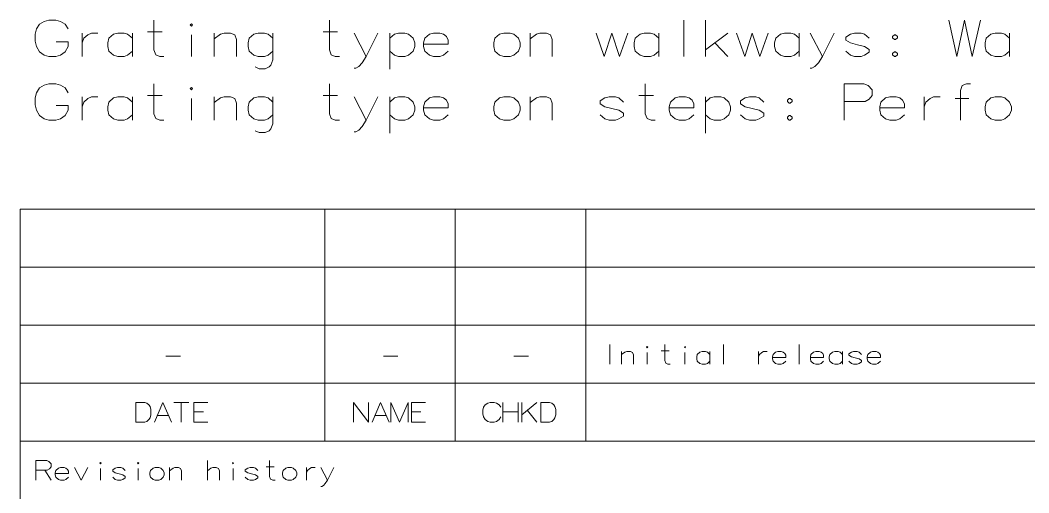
# Model space of a CAD drawing. Extents: x 5 to 836, y 5 to 589.
# Drawn here: x 696 to 765.5, y 46.4 to 79 of the extents above; entities that cross this region are included whole.
import ezdxf

# ---------------------------------------------------------------- set-up
doc = ezdxf.new("R2010")
doc.units = 0

msp = doc.modelspace()

# ---------------------------------------------------------------- linework, layer by layer
at = {"color": 7, "lineweight": 9}
for p, q in [((696, 66), (831, 66)), ((696, 46), (696, 66)), ((717, 50), (717, 66)), ((726, 50), (726, 66)), ((735, 50), (735, 66)), ((696, 62), (831, 62)), ((696, 58), (831, 58)), ((696, 54), (831, 54)), ((696, 50), (831, 50))]:
    msp.add_line(p, q, dxfattribs=at)
for points in [[(697.121, 78.427), (697.323, 78.75)], [(697.323, 78.75), (697.645, 78.952)], [(697.968, 79.032), (697.645, 78.952)], [(697.968, 79.032), (698.452, 79.032)], [(698.452, 79.032), (698.774, 78.952), (699.097, 78.75), (699.298, 78.427)], [(705.911, 76.532), (705.629, 76.532), (705.347, 76.653), (705.226, 76.976), (705.226, 79.032)], [(718.008, 76.532), (717.726, 76.532), (717.443, 76.653), (717.323, 76.976), (717.323, 79.032)], [(741.758, 79.032), (741.758, 76.532)], [(743.25, 76.532), (743.25, 79.032)], [(760.024, 79.032), (760.589, 76.532), (761.113, 79.032), (761.637, 76.532), (762.202, 79.032)], [(697.121, 78.427), (697.04, 78.065)], [(697.04, 77.581), (697.04, 78.065)], [(700.266, 78.145), (700.266, 76.532)], [(700.266, 77.46), (700.387, 77.782), (700.669, 78.024), (700.911, 78.145), (701.355, 78.145)], [(703.734, 77.782), (703.411, 78.065), (703.169, 78.145), (702.726, 78.145), (702.443, 78.065), (702.121, 77.782), (702.04, 77.46)], [(703.734, 76.532), (703.734, 78.145)], [(704.782, 78.226), (705.79, 78.226)], [(707.806, 76.532), (707.806, 78.024)], [(710.911, 76.532), (710.911, 77.702), (710.79, 78.024), (710.508, 78.145), (710.064, 78.145), (709.823, 78.065), (709.379, 77.742)], [(709.379, 76.532), (709.379, 78.145)], [(713.411, 77.782), (713.089, 78.065), (712.847, 78.145), (712.403, 78.145), (712.121, 78.065), (711.798, 77.782), (711.718, 77.46)], [(713.411, 78.145), (713.411, 76.29), (713.29, 75.927), (713.169, 75.806), (712.887, 75.685), (712.484, 75.685), (712.202, 75.806)], [(716.879, 78.226), (717.887, 78.226)], [(719.863, 76.532), (719.016, 78.145)], [(720.669, 78.145), (719.863, 76.532), (719.581, 76.089), (719.339, 75.847), (719.137, 75.726), (719.016, 75.726)], [(723.089, 77.782), (722.766, 78.065), (722.524, 78.145), (722.081, 78.145), (721.798, 78.065), (721.476, 77.782)], [(721.476, 78.145), (721.476, 75.645)], [(725.185, 78.065), (724.943, 78.145), (724.5, 78.145), (724.218, 78.065), (723.895, 77.782), (723.814, 77.46)], [(725.185, 78.065), (725.387, 77.903)], [(725.508, 77.379), (725.508, 77.661), (725.387, 77.903)], [(732.685, 76.532), (732.685, 77.702), (732.564, 78.024), (732.282, 78.145), (731.839, 78.145), (731.597, 78.065), (731.153, 77.742)], [(731.153, 76.532), (731.153, 78.145)], [(735.71, 78.145), (736.274, 76.532), (736.798, 78.145), (737.323, 76.532), (737.887, 78.145)], [(740.024, 77.782), (739.702, 78.065), (739.46, 78.145), (739.016, 78.145), (738.734, 78.065), (738.411, 77.782), (738.331, 77.46)], [(740.024, 76.532), (740.024, 78.145)], [(743.25, 76.976), (744.782, 78.145)], [(745.387, 78.145), (745.952, 76.532), (746.476, 78.145), (747, 76.532), (747.564, 78.145)], [(749.702, 77.782), (749.379, 78.065), (749.137, 78.145), (748.693, 78.145), (748.411, 78.065), (748.089, 77.782), (748.008, 77.46)], [(749.702, 76.532), (749.702, 78.145)], [(751.314, 76.532), (750.468, 78.145)], [(752.121, 78.145), (751.314, 76.532), (751.032, 76.089), (750.79, 75.847), (750.589, 75.726), (750.468, 75.726)], [(754.54, 77.782), (754.218, 78.065), (753.976, 78.145), (753.532, 78.145), (753.25, 78.065), (752.927, 77.863)], [(764.218, 77.782), (763.895, 78.065), (763.653, 78.145), (763.21, 78.145), (762.927, 78.065), (762.605, 77.782), (762.524, 77.46)], [(764.218, 76.532), (764.218, 78.145)], [(697.04, 77.581), (697.121, 77.218)], [(697.121, 77.218), (697.323, 76.855)], [(698.452, 76.532), (698.774, 76.613), (699.097, 76.855), (699.298, 77.218)], [(699.298, 77.218), (699.298, 77.54), (698.492, 77.54)], [(702.04, 77.46), (702.04, 77.218)], [(702.121, 76.895), (702.04, 77.218)], [(711.718, 77.46), (711.718, 77.218)], [(711.798, 76.895), (711.718, 77.218)], [(723.089, 76.895), (723.21, 77.218), (723.21, 77.46), (723.089, 77.782)], [(723.814, 77.46), (723.814, 77.218)], [(725.508, 77.379), (723.814, 77.379)], [(723.895, 76.895), (723.814, 77.218)], [(738.331, 77.46), (738.331, 77.218)], [(738.411, 76.895), (738.331, 77.218)], [(743.895, 77.46), (744.782, 76.532)], [(748.008, 77.46), (748.008, 77.218)], [(748.089, 76.895), (748.008, 77.218)], [(752.927, 77.863), (752.927, 77.661)], [(752.927, 77.661), (753.25, 77.46)], [(754.54, 77.016), (754.218, 77.218), (753.734, 77.339), (753.25, 77.46)], [(762.524, 77.46), (762.524, 77.218)], [(762.605, 76.895), (762.524, 77.218)], [(697.323, 76.855), (697.645, 76.613)], [(697.645, 76.613), (697.968, 76.532)], [(698.452, 76.532), (697.968, 76.532)], [(702.726, 76.532), (702.443, 76.613), (702.121, 76.895)], [(702.726, 76.532), (703.169, 76.532)], [(703.169, 76.532), (703.411, 76.613), (703.734, 76.895)], [(712.403, 76.532), (712.121, 76.613), (711.798, 76.895)], [(712.403, 76.532), (712.847, 76.532)], [(712.847, 76.532), (713.089, 76.613), (713.411, 76.895)], [(722.081, 76.532), (721.798, 76.613), (721.476, 76.895)], [(722.081, 76.532), (722.524, 76.532)], [(722.524, 76.532), (722.766, 76.613), (723.089, 76.895)], [(724.5, 76.532), (724.218, 76.613), (723.895, 76.895)], [(724.5, 76.532), (724.943, 76.532)], [(724.943, 76.532), (725.185, 76.613), (725.508, 76.895)], [(739.016, 76.532), (738.734, 76.613), (738.411, 76.895)], [(739.016, 76.532), (739.46, 76.532)], [(739.46, 76.532), (739.702, 76.613), (740.024, 76.895)], [(748.693, 76.532), (748.411, 76.613), (748.089, 76.895)], [(748.693, 76.532), (749.137, 76.532)], [(749.137, 76.532), (749.379, 76.613), (749.702, 76.895)], [(753.532, 76.532), (753.25, 76.613), (752.927, 76.895)], [(753.532, 76.532), (753.976, 76.532)], [(753.976, 76.532), (754.218, 76.613), (754.54, 76.815)], [(754.54, 77.016), (754.54, 76.815)], [(756.274, 76.855), (756.153, 76.734)], [(756.153, 76.734), (756.153, 76.653)], [(756.153, 76.653), (756.274, 76.532)], [(756.274, 76.855), (756.355, 76.855)], [(756.274, 76.532), (756.355, 76.532)], [(756.476, 76.734), (756.355, 76.855)], [(756.355, 76.532), (756.476, 76.653)], [(756.476, 76.734), (756.476, 76.653)], [(763.21, 76.532), (762.927, 76.613), (762.605, 76.895)], [(763.21, 76.532), (763.653, 76.532)], [(763.653, 76.532), (763.895, 76.613), (764.218, 76.895)], [(697.323, 74.355), (697.645, 74.556)], [(697.968, 74.637), (697.645, 74.556)], [(697.968, 74.637), (698.452, 74.637)], [(698.452, 74.637), (698.774, 74.556), (699.097, 74.355), (699.298, 74.032)], [(705.911, 72.137), (705.629, 72.137), (705.347, 72.258), (705.226, 72.581), (705.226, 74.637)], [(718.008, 72.137), (717.726, 72.137), (717.443, 72.258), (717.323, 72.581), (717.323, 74.637)], [(739.782, 72.137), (739.5, 72.137), (739.218, 72.258), (739.097, 72.581), (739.097, 74.637)], [(754.177, 74.637), (752.806, 74.637)], [(752.806, 74.637), (752.806, 72.137)], [(754.177, 74.637), (754.46, 74.516), (754.742, 74.234), (754.742, 73.831), (754.54, 73.589), (754.258, 73.427)], [(761.516, 74.637), (761.234, 74.637), (760.952, 74.516), (760.831, 74.194), (760.831, 72.137)], [(697.121, 74.032), (697.04, 73.669)], [(697.121, 74.032), (697.323, 74.355)], [(700.266, 73.75), (700.266, 72.137)], [(700.266, 73.065), (700.387, 73.387), (700.669, 73.629), (700.911, 73.75), (701.355, 73.75)], [(703.734, 73.387), (703.411, 73.669), (703.169, 73.75), (702.726, 73.75), (702.443, 73.669), (702.121, 73.387), (702.04, 73.065)], [(703.734, 72.137), (703.734, 73.75)], [(704.782, 73.831), (705.79, 73.831)], [(710.911, 72.137), (710.911, 73.306), (710.79, 73.629), (710.508, 73.75), (710.064, 73.75), (709.823, 73.669), (709.379, 73.347)], [(709.379, 72.137), (709.379, 73.75)], [(713.411, 73.387), (713.089, 73.669), (712.847, 73.75), (712.403, 73.75), (712.121, 73.669), (711.798, 73.387), (711.718, 73.065)], [(713.411, 73.75), (713.411, 71.895), (713.29, 71.532), (713.169, 71.411), (712.887, 71.29), (712.484, 71.29), (712.202, 71.411)], [(716.879, 73.831), (717.887, 73.831)], [(719.863, 72.137), (719.016, 73.75)], [(720.669, 73.75), (719.863, 72.137), (719.581, 71.694), (719.339, 71.452), (719.137, 71.331), (719.016, 71.331)], [(723.089, 73.387), (722.766, 73.669), (722.524, 73.75), (722.081, 73.75), (721.798, 73.669), (721.476, 73.387)], [(721.476, 73.75), (721.476, 71.25)], [(725.185, 73.669), (724.943, 73.75), (724.5, 73.75), (724.218, 73.669), (723.895, 73.387), (723.814, 73.065)], [(732.685, 72.137), (732.685, 73.306), (732.564, 73.629), (732.282, 73.75), (731.839, 73.75), (731.597, 73.669), (731.153, 73.347)], [(731.153, 72.137), (731.153, 73.75)], [(737.605, 73.387), (737.282, 73.669), (737.04, 73.75), (736.597, 73.75), (736.314, 73.669), (735.992, 73.468)], [(738.653, 73.831), (739.661, 73.831)], [(742.121, 73.669), (741.879, 73.75), (741.435, 73.75), (741.153, 73.669), (740.831, 73.387), (740.75, 73.065)], [(744.863, 73.387), (744.54, 73.669), (744.298, 73.75), (743.855, 73.75), (743.573, 73.669), (743.25, 73.387)], [(743.25, 73.75), (743.25, 71.25)], [(747.282, 73.387), (746.96, 73.669), (746.718, 73.75), (746.274, 73.75), (745.992, 73.669), (745.669, 73.468)], [(756.637, 73.669), (756.395, 73.75), (755.952, 73.75), (755.669, 73.669), (755.347, 73.387), (755.266, 73.065)], [(758.331, 73.75), (758.331, 72.137)], [(758.331, 73.065), (758.452, 73.387), (758.734, 73.629), (758.976, 73.75), (759.419, 73.75)], [(697.04, 73.185), (697.04, 73.669)], [(697.04, 73.185), (697.121, 72.823)], [(699.298, 72.823), (699.298, 73.145), (698.492, 73.145)], [(702.04, 73.065), (702.04, 72.823)], [(707.806, 72.137), (707.806, 73.629)], [(711.718, 73.065), (711.718, 72.823)], [(723.089, 72.5), (723.21, 72.823), (723.21, 73.065), (723.089, 73.387)], [(723.814, 73.065), (723.814, 72.823)], [(725.185, 73.669), (725.387, 73.508)], [(725.508, 72.984), (725.508, 73.266), (725.387, 73.508)], [(735.992, 73.468), (735.992, 73.266)], [(735.992, 73.266), (736.314, 73.065)], [(737.605, 72.621), (737.282, 72.823), (736.798, 72.944), (736.314, 73.065)], [(740.75, 73.065), (740.75, 72.823)], [(742.121, 73.669), (742.323, 73.508)], [(742.443, 72.984), (742.443, 73.266), (742.323, 73.508)], [(744.863, 72.5), (744.984, 72.823), (744.984, 73.065), (744.863, 73.387)], [(745.669, 73.468), (745.669, 73.266)], [(745.669, 73.266), (745.992, 73.065)], [(747.282, 72.621), (746.96, 72.823), (746.476, 72.944), (745.992, 73.065)], [(752.806, 73.427), (754.258, 73.427)], [(755.266, 73.065), (755.266, 72.823)], [(756.637, 73.669), (756.839, 73.508)], [(756.96, 72.984), (756.96, 73.266), (756.839, 73.508)], [(761.395, 73.629), (760.468, 73.629)], [(697.121, 72.823), (697.323, 72.46)], [(697.323, 72.46), (697.645, 72.218)], [(698.452, 72.137), (698.774, 72.218), (699.097, 72.46), (699.298, 72.823)], [(702.121, 72.5), (702.04, 72.823)], [(702.726, 72.137), (702.443, 72.218), (702.121, 72.5)], [(703.169, 72.137), (703.411, 72.218), (703.734, 72.5)], [(711.798, 72.5), (711.718, 72.823)], [(712.403, 72.137), (712.121, 72.218), (711.798, 72.5)], [(712.847, 72.137), (713.089, 72.218), (713.411, 72.5)], [(722.081, 72.137), (721.798, 72.218), (721.476, 72.5)], [(722.524, 72.137), (722.766, 72.218), (723.089, 72.5)], [(725.508, 72.984), (723.814, 72.984)], [(723.895, 72.5), (723.814, 72.823)], [(724.5, 72.137), (724.218, 72.218), (723.895, 72.5)], [(724.943, 72.137), (725.185, 72.218), (725.508, 72.5)], [(736.597, 72.137), (736.314, 72.218), (735.992, 72.5)], [(737.04, 72.137), (737.282, 72.218), (737.605, 72.419)], [(737.605, 72.621), (737.605, 72.419)], [(742.443, 72.984), (740.75, 72.984)], [(740.831, 72.5), (740.75, 72.823)], [(741.435, 72.137), (741.153, 72.218), (740.831, 72.5)], [(741.879, 72.137), (742.121, 72.218), (742.443, 72.5)], [(743.855, 72.137), (743.573, 72.218), (743.25, 72.5)], [(744.298, 72.137), (744.54, 72.218), (744.863, 72.5)], [(746.274, 72.137), (745.992, 72.218), (745.669, 72.5)], [(746.718, 72.137), (746.96, 72.218), (747.282, 72.419)], [(747.282, 72.621), (747.282, 72.419)], [(749.016, 72.46), (748.895, 72.339)], [(748.895, 72.339), (748.895, 72.258)], [(749.016, 72.46), (749.097, 72.46)], [(749.218, 72.339), (749.097, 72.46)], [(749.218, 72.339), (749.218, 72.258)], [(756.96, 72.984), (755.266, 72.984)], [(755.347, 72.5), (755.266, 72.823)], [(755.952, 72.137), (755.669, 72.218), (755.347, 72.5)], [(756.395, 72.137), (756.637, 72.218), (756.96, 72.5)], [(697.645, 72.218), (697.968, 72.137)], [(698.452, 72.137), (697.968, 72.137)], [(702.726, 72.137), (703.169, 72.137)], [(712.403, 72.137), (712.847, 72.137)], [(722.081, 72.137), (722.524, 72.137)], [(724.5, 72.137), (724.943, 72.137)], [(736.597, 72.137), (737.04, 72.137)], [(741.435, 72.137), (741.879, 72.137)], [(743.855, 72.137), (744.298, 72.137)], [(746.274, 72.137), (746.718, 72.137)], [(748.895, 72.258), (749.016, 72.137)], [(749.016, 72.137), (749.097, 72.137)], [(749.097, 72.137), (749.218, 72.258)], [(755.952, 72.137), (756.395, 72.137)], [(736.653, 55.314), (736.653, 56.664)], [(740.812, 55.314), (740.66, 55.314), (740.507, 55.379), (740.442, 55.554), (740.442, 56.664)], [(744.492, 56.664), (744.492, 55.314)], [(749.718, 56.664), (749.718, 55.314)], [(706.043, 55.858), (707.044, 55.858)], [(721.043, 55.858), (722.044, 55.858)], [(730.043, 55.858), (731.044, 55.858)], [(738.286, 55.314), (738.286, 55.946), (738.221, 56.12), (738.069, 56.185), (737.829, 56.185), (737.698, 56.142), (737.459, 55.967)], [(737.459, 55.314), (737.459, 56.185)], [(739.223, 55.314), (739.223, 56.12)], [(740.202, 56.229), (740.747, 56.229)], [(741.836, 55.314), (741.836, 56.12)], [(743.556, 55.989), (743.381, 56.142), (743.251, 56.185), (743.011, 56.185), (742.859, 56.142), (742.685, 55.989), (742.641, 55.815)], [(742.641, 55.815), (742.641, 55.684)], [(742.685, 55.51), (742.641, 55.684)], [(743.556, 55.314), (743.556, 56.185)], [(746.909, 56.185), (746.909, 55.314)], [(746.909, 55.815), (746.974, 55.989), (747.127, 56.12), (747.257, 56.185), (747.497, 56.185)], [(748.607, 56.142), (748.477, 56.185), (748.237, 56.185), (748.085, 56.142), (747.91, 55.989), (747.867, 55.815)], [(747.867, 55.815), (747.867, 55.684)], [(748.781, 55.771), (747.867, 55.771)], [(747.91, 55.51), (747.867, 55.684)], [(748.607, 56.142), (748.716, 56.054)], [(748.781, 55.771), (748.781, 55.924), (748.716, 56.054)], [(751.22, 56.142), (751.09, 56.185), (750.85, 56.185), (750.698, 56.142), (750.523, 55.989), (750.48, 55.815)], [(750.48, 55.815), (750.48, 55.684)], [(751.394, 55.771), (750.48, 55.771)], [(750.523, 55.51), (750.48, 55.684)], [(751.22, 56.142), (751.329, 56.054)], [(751.394, 55.771), (751.394, 55.924), (751.329, 56.054)], [(752.701, 55.989), (752.527, 56.142), (752.396, 56.185), (752.156, 56.185), (752.004, 56.142), (751.83, 55.989), (751.786, 55.815)], [(751.786, 55.815), (751.786, 55.684)], [(751.83, 55.51), (751.786, 55.684)], [(752.701, 55.314), (752.701, 56.185)], [(754.007, 55.989), (753.833, 56.142), (753.702, 56.185), (753.463, 56.185), (753.31, 56.142), (753.136, 56.033)], [(753.136, 56.033), (753.136, 55.924)], [(753.136, 55.924), (753.31, 55.815)], [(754.007, 55.575), (753.833, 55.684), (753.572, 55.75), (753.31, 55.815)], [(755.14, 56.142), (755.009, 56.185), (754.769, 56.185), (754.617, 56.142), (754.443, 55.989), (754.399, 55.815)], [(754.399, 55.815), (754.399, 55.684)], [(755.314, 55.771), (754.399, 55.771)], [(754.443, 55.51), (754.399, 55.684)], [(755.14, 56.142), (755.248, 56.054)], [(755.314, 55.771), (755.314, 55.924), (755.248, 56.054)], [(743.011, 55.314), (742.859, 55.358), (742.685, 55.51)], [(743.011, 55.314), (743.251, 55.314)], [(743.251, 55.314), (743.381, 55.358), (743.556, 55.51)], [(748.237, 55.314), (748.085, 55.358), (747.91, 55.51)], [(748.237, 55.314), (748.477, 55.314)], [(748.477, 55.314), (748.607, 55.358), (748.781, 55.51)], [(750.85, 55.314), (750.698, 55.358), (750.523, 55.51)], [(750.85, 55.314), (751.09, 55.314)], [(751.09, 55.314), (751.22, 55.358), (751.394, 55.51)], [(752.156, 55.314), (752.004, 55.358), (751.83, 55.51)], [(752.156, 55.314), (752.396, 55.314)], [(752.396, 55.314), (752.527, 55.358), (752.701, 55.51)], [(753.463, 55.314), (753.31, 55.358), (753.136, 55.51)], [(753.463, 55.314), (753.702, 55.314)], [(753.702, 55.314), (753.833, 55.358), (754.007, 55.467)], [(754.007, 55.575), (754.007, 55.467)], [(754.769, 55.314), (754.617, 55.358), (754.443, 55.51)], [(754.769, 55.314), (755.009, 55.314)], [(755.009, 55.314), (755.14, 55.358), (755.314, 55.51)], [(704.584, 52.664), (703.974, 52.664), (703.974, 51.314)], [(704.584, 52.664), (704.736, 52.621), (704.867, 52.512), (704.954, 52.381), (705.019, 52.185)], [(705.019, 51.815), (705.019, 52.185)], [(705.259, 51.314), (705.847, 52.664), (706.435, 51.314)], [(706.587, 52.664), (707.632, 52.664)], [(707.11, 51.314), (707.11, 52.664)], [(707.981, 52.664), (708.939, 52.664)], [(707.981, 52.664), (707.981, 51.314), (708.939, 51.314)], [(718.974, 52.664), (718.974, 51.314)], [(718.974, 52.664), (720.019, 51.314)], [(720.019, 52.664), (720.019, 51.314)], [(720.259, 51.314), (720.847, 52.664), (721.435, 51.314)], [(722.741, 52.664), (722.153, 51.314), (721.565, 52.664), (721.565, 51.314)], [(722.741, 52.664), (722.741, 51.314)], [(722.981, 52.664), (723.939, 52.664)], [(722.981, 52.664), (722.981, 51.314), (723.939, 51.314)], [(727.952, 52.338), (727.909, 52.142)], [(727.952, 52.338), (728.061, 52.512)], [(728.061, 52.512), (728.235, 52.621)], [(728.41, 52.664), (728.235, 52.621)], [(728.41, 52.664), (728.671, 52.664)], [(728.671, 52.664), (728.845, 52.621), (729.019, 52.512), (729.128, 52.338)], [(729.281, 52.664), (729.281, 51.314)], [(730.326, 52.664), (730.326, 51.314)], [(730.587, 52.664), (730.587, 51.314)], [(730.587, 51.815), (731.632, 52.664)], [(732.503, 52.664), (731.894, 52.664), (731.894, 51.314)], [(732.503, 52.664), (732.656, 52.621), (732.786, 52.512), (732.873, 52.381), (732.939, 52.185)], [(732.939, 51.815), (732.939, 52.185)], [(704.562, 51.314), (704.736, 51.358), (704.867, 51.488), (704.954, 51.619), (705.019, 51.815)], [(705.455, 51.771), (706.239, 51.771)], [(708.634, 52.033), (707.981, 52.033)], [(720.455, 51.771), (721.239, 51.771)], [(723.634, 52.033), (722.981, 52.033)], [(727.909, 51.88), (727.909, 52.142)], [(727.909, 51.88), (727.952, 51.684)], [(727.952, 51.684), (728.061, 51.488)], [(728.061, 51.488), (728.235, 51.358)], [(728.671, 51.314), (728.845, 51.358), (729.019, 51.488), (729.128, 51.684)], [(730.326, 52.033), (729.281, 52.033)], [(730.979, 52.12), (731.632, 51.314)], [(732.481, 51.314), (732.656, 51.358), (732.786, 51.488), (732.873, 51.619), (732.939, 51.815)], [(703.974, 51.314), (704.584, 51.314)], [(728.235, 51.358), (728.41, 51.314)], [(728.671, 51.314), (728.41, 51.314)], [(731.894, 51.314), (732.503, 51.314)], [(697.827, 48.664), (697.087, 48.664)], [(697.087, 48.664), (697.087, 47.314)], [(697.087, 48.011), (697.871, 48.011)], [(697.697, 48.011), (698.132, 47.314)], [(697.827, 48.664), (697.98, 48.599), (698.132, 48.446), (698.132, 48.229), (698.023, 48.098), (697.871, 48.011)], [(699.156, 48.142), (699.025, 48.185), (698.785, 48.185), (698.633, 48.142), (698.459, 47.989), (698.415, 47.815)], [(699.156, 48.142), (699.265, 48.054)], [(699.33, 47.771), (699.33, 47.924), (699.265, 48.054)], [(699.744, 48.185), (700.201, 47.314), (700.658, 48.185)], [(701.529, 47.314), (701.529, 48.12)], [(703.249, 47.989), (703.075, 48.142), (702.944, 48.185), (702.705, 48.185), (702.552, 48.142), (702.378, 48.033)], [(702.378, 48.033), (702.378, 47.924)], [(704.142, 47.314), (704.142, 48.12)], [(707.125, 47.314), (707.125, 47.946), (707.06, 48.12), (706.907, 48.185), (706.668, 48.185), (706.537, 48.142), (706.298, 47.967)], [(706.298, 47.314), (706.298, 48.185)], [(708.91, 47.314), (708.91, 48.664)], [(709.738, 47.314), (709.738, 47.946), (709.673, 48.12), (709.52, 48.185), (709.281, 48.185), (709.15, 48.142), (708.91, 47.967)], [(710.674, 47.314), (710.674, 48.12)], [(712.394, 47.989), (712.22, 48.142), (712.09, 48.185), (711.85, 48.185), (711.698, 48.142), (711.523, 48.033)], [(711.523, 48.033), (711.523, 47.924)], [(712.961, 48.229), (713.505, 48.229)], [(713.57, 47.314), (713.418, 47.314), (713.265, 47.379), (713.2, 47.554), (713.2, 48.664)], [(715.748, 48.185), (715.748, 47.314)], [(715.748, 47.815), (715.813, 47.989), (715.965, 48.12), (716.096, 48.185), (716.336, 48.185)], [(717.185, 47.314), (716.727, 48.185)], [(717.62, 48.185), (717.185, 47.314), (717.032, 47.075), (716.902, 46.944), (716.793, 46.879), (716.727, 46.879)], [(698.415, 47.815), (698.415, 47.684)], [(699.33, 47.771), (698.415, 47.771)], [(698.459, 47.51), (698.415, 47.684)], [(698.785, 47.314), (698.633, 47.358), (698.459, 47.51)], [(698.785, 47.314), (699.025, 47.314)], [(699.025, 47.314), (699.156, 47.358), (699.33, 47.51)], [(702.378, 47.924), (702.552, 47.815)], [(702.705, 47.314), (702.552, 47.358), (702.378, 47.51)], [(703.249, 47.575), (703.075, 47.684), (702.814, 47.75), (702.552, 47.815)], [(702.705, 47.314), (702.944, 47.314)], [(702.944, 47.314), (703.075, 47.358), (703.249, 47.467)], [(703.249, 47.575), (703.249, 47.467)], [(711.523, 47.924), (711.698, 47.815)], [(711.85, 47.314), (711.698, 47.358), (711.523, 47.51)], [(712.394, 47.575), (712.22, 47.684), (711.959, 47.75), (711.698, 47.815)], [(711.85, 47.314), (712.09, 47.314)], [(712.09, 47.314), (712.22, 47.358), (712.394, 47.467)], [(712.394, 47.575), (712.394, 47.467)]]:
    msp.add_lwpolyline(points, dxfattribs=at)
for points in [[(707.806, 78.79), (707.887, 78.71), (707.806, 78.629), (707.726, 78.71)], [(729.339, 78.145), (729.056, 78.065), (728.734, 77.782), (728.653, 77.46), (728.653, 77.218), (728.734, 76.895), (729.056, 76.613), (729.339, 76.532), (729.782, 76.532), (730.024, 76.613), (730.347, 76.895), (730.468, 77.218), (730.468, 77.46), (730.347, 77.782), (730.024, 78.065), (729.782, 78.145)], [(756.274, 77.702), (756.355, 77.702), (756.476, 77.823), (756.476, 77.903), (756.355, 78.024), (756.274, 78.024), (756.153, 77.903), (756.153, 77.823)], [(707.806, 74.395), (707.887, 74.315), (707.806, 74.234), (707.726, 74.315)], [(729.339, 73.75), (729.056, 73.669), (728.734, 73.387), (728.653, 73.065), (728.653, 72.823), (728.734, 72.5), (729.056, 72.218), (729.339, 72.137), (729.782, 72.137), (730.024, 72.218), (730.347, 72.5), (730.468, 72.823), (730.468, 73.065), (730.347, 73.387), (730.024, 73.669), (729.782, 73.75)], [(763.21, 73.75), (762.927, 73.669), (762.605, 73.387), (762.524, 73.065), (762.524, 72.823), (762.605, 72.5), (762.927, 72.218), (763.21, 72.137), (763.653, 72.137), (763.895, 72.218), (764.218, 72.5), (764.339, 72.823), (764.339, 73.065), (764.218, 73.387), (763.895, 73.669), (763.653, 73.75)], [(749.016, 73.306), (749.097, 73.306), (749.218, 73.427), (749.218, 73.508), (749.097, 73.629), (749.016, 73.629), (748.895, 73.508), (748.895, 73.427)], [(739.223, 56.533), (739.266, 56.49), (739.223, 56.446), (739.179, 56.49)], [(741.836, 56.533), (741.879, 56.49), (741.836, 56.446), (741.792, 56.49)], [(701.529, 48.533), (701.573, 48.49), (701.529, 48.446), (701.485, 48.49)], [(704.142, 48.533), (704.185, 48.49), (704.142, 48.446), (704.098, 48.49)], [(705.318, 48.185), (705.165, 48.142), (704.991, 47.989), (704.948, 47.815), (704.948, 47.684), (704.991, 47.51), (705.165, 47.358), (705.318, 47.314), (705.557, 47.314), (705.688, 47.358), (705.862, 47.51), (705.927, 47.684), (705.927, 47.815), (705.862, 47.989), (705.688, 48.142), (705.557, 48.185)], [(710.674, 48.533), (710.718, 48.49), (710.674, 48.446), (710.631, 48.49)], [(714.463, 48.185), (714.31, 48.142), (714.136, 47.989), (714.093, 47.815), (714.093, 47.684), (714.136, 47.51), (714.31, 47.358), (714.463, 47.314), (714.702, 47.314), (714.833, 47.358), (715.007, 47.51), (715.073, 47.684), (715.073, 47.815), (715.007, 47.989), (714.833, 48.142), (714.702, 48.185)]]:
    msp.add_lwpolyline(points, close=True, dxfattribs=at)

doc.saveas('drawing.dxf')
